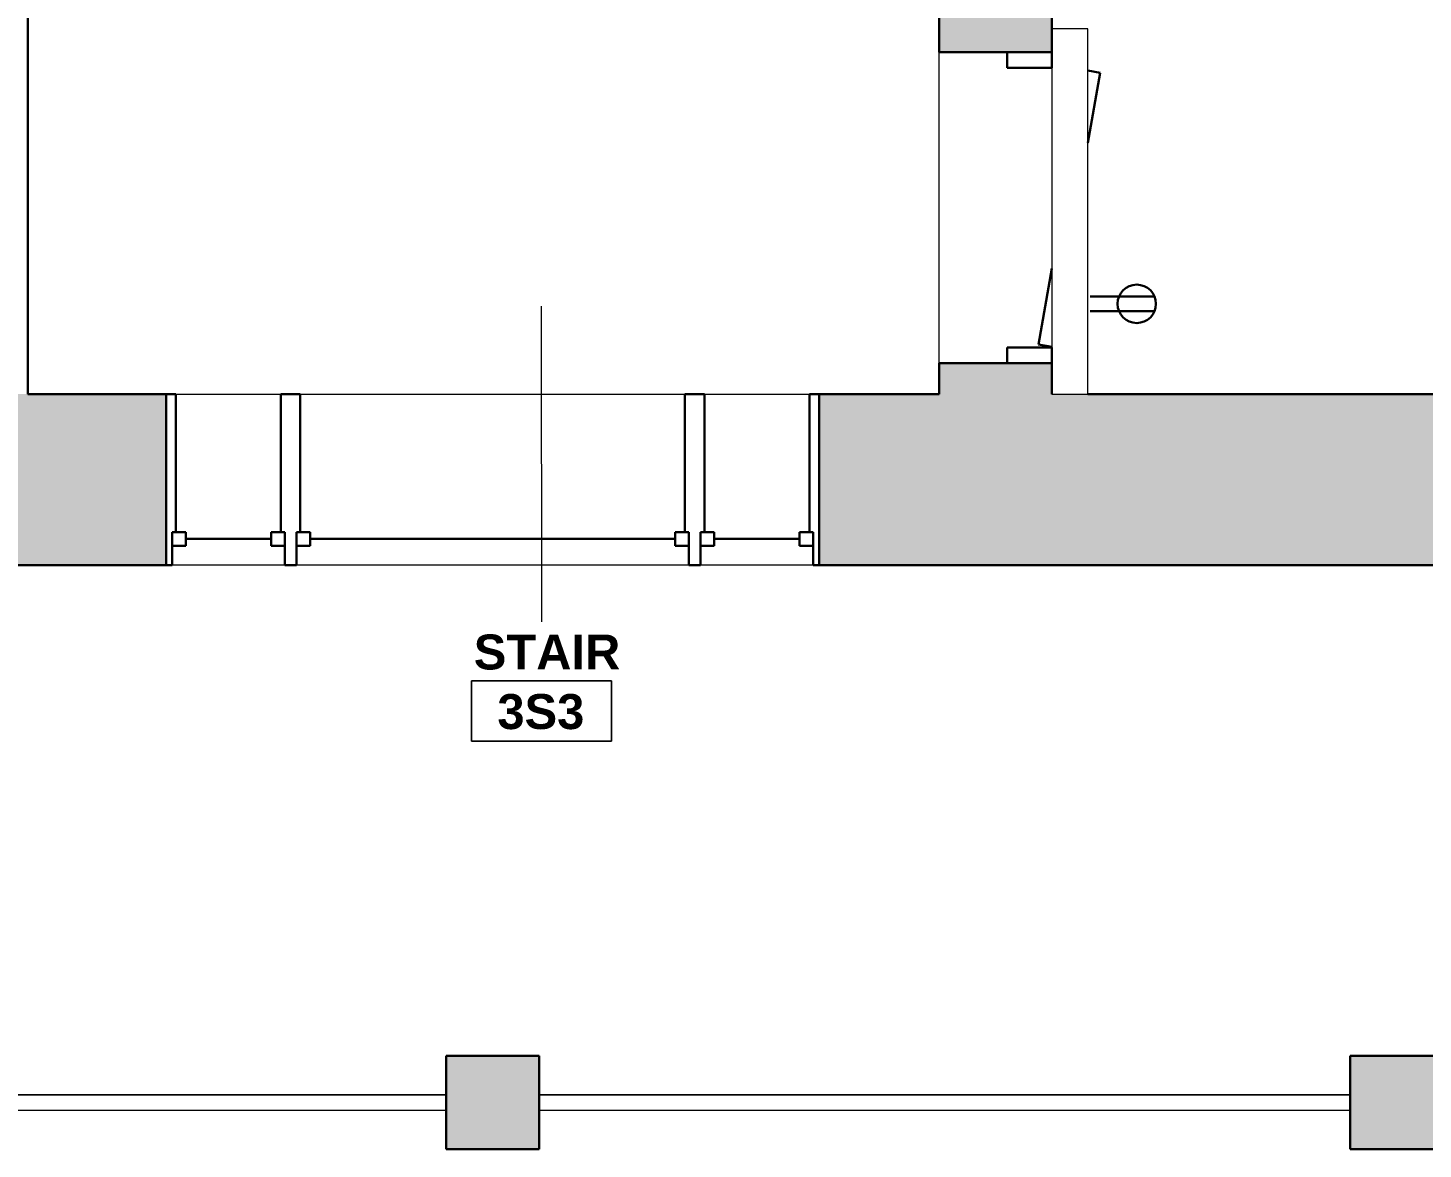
# Model space of a CAD drawing. Header units: inches. Extents: x -1176 to 1482, y -2527 to 978.
# Drawn here: x -344.8 to -165.3, y 9.3 to 153.6 of the extents above; entities that cross this region are included whole.
import ezdxf

# ---------------------------------------------------------------- set-up
doc = ezdxf.new("R2010")
doc.units = ezdxf.units.IN
doc.header["$MEASUREMENT"] = 0
for name, color, linetype, lineweight in [('A-ANNO-NOTE', 131, 'Continuous', 40), ('A-AREA-IDEN', 2, 'Continuous', 9), ('A-COLS', 52, 'Continuous', 18), ('A-DOOR', 31, 'Continuous', 18), ('A-DOOR-FRAM', 31, 'Continuous', 30), ('A-FLOR', 192, 'Continuous', 18), ('A-FLOR-HRAL', 11, 'Continuous', 18), ('A-GLAZ', 151, 'Continuous', 18), ('A-WALL', 113, 'Continuous', 18), ('A-WALL-PATT', 111, 'Continuous', 18)]:
    doc.layers.add(name, color=color, linetype=linetype, lineweight=lineweight)
doc.styles.add('Swis721 Lt BT_B', font='', dxfattribs={"height": 4.5})
doc.styles.get('Swis721 Lt BT_B').set_extended_font_data('Swis721 Lt BT', bold=True)

# ---------------------------------------------------------------- blocks, each defined once
blk = doc.blocks.new('Top Rail Type - Top Rail_Internal_-6920639-3rd Floor Power _ Signal')
at = {"layer": 'A-FLOR-HRAL', "lineweight": 9}
for p, q in [((-395.34, 16.3), (-291.02, 16.3)), ((-279.02, 16.3), (-174.7, 16.3)), ((-291.02, 14.3), (-395.34, 14.3)), ((-174.7, 14.3), (-279.02, 14.3))]:
    blk.add_line(p, q, dxfattribs=at)
blk = doc.blocks.new('Top Rail Type - Top Rail_Internal_-V6-3rd Floor Power _ Signal')
at = {"layer": 'A-FLOR-HRAL', "lineweight": 9}
for p, q in [((-291.02, 16.3), (-395.34, 16.3)), ((-174.7, 16.3), (-279.02, 16.3)), ((-291.02, 14.3), (-395.34, 14.3)), ((-174.7, 14.3), (-279.02, 14.3))]:
    blk.add_line(p, q, dxfattribs=at)
blk = doc.blocks.new('Double Hung - side window 4_ 4_ x 5_ 6_-6975700-3rd Floor Power _ Signal')
at = {"layer": 'A-GLAZ', "color": 8, "lineweight": 30}
for p, q in [((-26, 11), (-25.25, 11)), ((-25.25, 6.75), (-25.25, 11)), ((25.25, 6.75), (25.25, 11)), ((26, 11), (25.25, 11)), ((-25.25, 8.5), (-25.25, 6.75)), ((-25.25, 8.5), (-23.5, 8.5)), ((-23.5, 8.5), (-23.5, 6.75)), ((-23.5, 7.625), (23.5, 7.625)), ((23.5, 8.5), (23.5, 6.75)), ((25.25, 8.5), (23.5, 8.5)), ((25.25, 8.5), (25.25, 6.75)), ((-25.25, 6.75), (-23.5, 6.75)), ((-25.25, 6.75), (-24.75, 6.75)), ((-24.75, -11), (-24.75, 6.75)), ((25.25, 6.75), (23.5, 6.75)), ((24.75, 6.75), (25.25, 6.75)), ((24.75, 6.75), (24.75, -11)), ((-24.75, -11), (-26, -11)), ((24.75, -11), (26, -11))]:
    blk.add_line(p, q, dxfattribs=at)
blk = doc.blocks.new('Double Hung - 16_ x  5_ 6_-6975701-3rd Floor Power _ Signal')
at = {"layer": 'A-GLAZ', "color": 8, "lineweight": 30}
for p, q in [((-6.75, 11), (-8, 11)), ((-6.75, 11), (-6.75, -6.75)), ((6.75, 11), (8, 11)), ((6.75, -6.75), (6.75, 11)), ((-7.25, -6.75), (-5.5, -6.75)), ((-7.25, -8.5), (-7.25, -6.75)), ((-7.25, -6.75), (-6.75, -6.75)), ((-7.25, -6.75), (-7.25, -11)), ((-5.5, -8.5), (-5.5, -6.75)), ((5.5, -8.5), (5.5, -6.75)), ((7.25, -6.75), (5.5, -6.75)), ((6.75, -6.75), (7.25, -6.75)), ((7.25, -8.5), (7.25, -6.75)), ((7.25, -6.75), (7.25, -11)), ((-7.25, -8.5), (-5.5, -8.5)), ((-5.5, -7.625), (5.5, -7.625)), ((7.25, -8.5), (5.5, -8.5)), ((-8, -11), (-7.25, -11)), ((8, -11), (7.25, -11))]:
    blk.add_line(p, q, dxfattribs=at)
blk = doc.blocks.new('Single Flush - D2 3_ X 8_-8252916-3rd Floor Power _ Signal')
at = {"layer": 'A-DOOR', "color": 8, "lineweight": 30}
for p, q in [((-17.36, 13.47), (-17.64, 11.88)), ((-8.32, 11.88), (-17.36, 13.47)), ((7.83, 7.25), (17.6, 5.53)), ((17.6, 5.53), (17.91, 7.25))]:
    blk.add_line(p, q, dxfattribs=at)
at = {"layer": 'A-DOOR', "lineweight": 9}
for start, end in [(170, 172.572), (179.9995, 180.5)]:
    blk.add_arc((17.91, 7.25), 35.81, start, end, dxfattribs=at)
at = {"layer": 'A-DOOR-FRAM', "color": 8}
for p, q in [((-20, 1.5), (-20, 7.25)), ((-20, 7.25), (-18, 7.25)), ((-18, 1.5), (-18, 7.25)), ((18, 1.5), (18, 7.25)), ((18, 7.25), (20, 7.25)), ((20, 1.5), (20, 7.25)), ((-20, 1.5), (-18, 1.5)), ((18, 1.5), (20, 1.5))]:
    blk.add_line(p, q, dxfattribs=at)
blk = doc.blocks.new('Room Tag - Room Name and Number-3379422-3rd Floor Power _ Signal')
at = {"layer": 'A-AREA-IDEN'}
for p, q in [((-0.1881, -0.1636), (-0.1881, -0.0018)), ((-0.1881, -0.0018), (0.1869, -0.0018)), ((0.1869, -0.0018), (-0.1881, -0.0018)), ((-0.1881, -0.0018), (-0.1881, -0.1636)), ((0.1869, -0.0018), (0.1869, -0.1636)), ((0.1869, -0.1636), (0.1869, -0.0018)), ((0.1869, -0.1636), (-0.1881, -0.1636)), ((-0.1881, -0.1636), (0.1869, -0.1636))]:
    blk.add_line(p, q, dxfattribs=at)

msp = doc.modelspace()

# ---------------------------------------------------------------- hatches: boundary and pattern name
at = {"layer": 'A-COLS'}
for points in [[(-279.02, 9.32), (-279.02, 21.32), (-291.02, 21.32), (-291.02, 9.32)], [(-162.7, 9.32), (-162.7, 21.32), (-174.7, 21.32), (-174.7, 9.32)]]:
    msp.add_hatch(color=250, dxfattribs=at).paths.add_polyline_path(points, flags=0)
at = {"layer": 'A-WALL-PATT', "lineweight": 9}
h = msp.add_hatch(color=7, dxfattribs=at)
h.paths.add_polyline_path([(-213.07, 106.47), (-213.07, 110.47), (-227.57, 110.47), (-227.57, 106.47), (-217.62, 106.47)], flags=0)
h.paths.add_polyline_path([(-217.62, 150.47), (-213.07, 150.47), (-213.07, 283.16), (-227.57, 283.16), (-227.57, 150.47)], flags=0)
h.paths.add_polyline_path([(-227.05, 290.89), (-213.07, 290.89), (-213.07, 306.23), (-227.57, 306.23), (-227.57, 290.89)], flags=0)
h.paths.add_polyline_path([(-217.62, 346.23), (-213.07, 346.23), (-213.07, 350.23), (-227.57, 350.23), (-227.57, 346.23)], flags=0)
h = msp.add_hatch(color=7, dxfattribs=at)
h.paths.add_polyline_path([(1.72, 84.47), (1.72, 106.47), (-51.02, 106.47), (-51.02, 84.47), (-34.34, 84.47)], flags=0)
h.paths.add_polyline_path([(-135.02, 84.47), (-135.02, 106.47), (-243.02, 106.47), (-243.02, 84.47), (-217.62, 84.47)], flags=0)
h.paths.add_polyline_path([(-327.02, 84.47), (-327.02, 106.47), (-421.72, 106.47), (-421.72, 84.47), (-355.09, 84.47)], flags=0)
h.paths.add_polyline_path([(-493.72, 84.47), (-493.72, 106.47), (-570.07, 106.47), (-570.07, 84.47)], flags=0)

# ---------------------------------------------------------------- linework, layer by layer
at = {"layer": 'A-ANNO-NOTE', "lineweight": 30}
for p, q in [((-208.12, 119.05), (-199.86, 119.05)), ((-208.12, 117.13), (-199.86, 117.13))]:
    msp.add_line(p, q, dxfattribs=at)
msp.add_circle((-202.14, 118.09), 2.47, dxfattribs=at)
at = {"layer": 'A-AREA-IDEN'}
msp.add_line((-278.76, 117.79), (-278.74, 77.16), dxfattribs=at)
at = {"layer": 'A-COLS', "color": 8, "lineweight": 30}
for p, q in [((-279.02, 21.32), (-291.02, 21.32)), ((-291.02, 21.32), (-291.02, 9.32)), ((-279.02, 9.32), (-279.02, 21.32)), ((-162.7, 21.32), (-174.7, 21.32)), ((-174.7, 21.32), (-174.7, 9.32)), ((-291.02, 9.32), (-279.02, 9.32)), ((-174.7, 9.32), (-162.7, 9.32))]:
    msp.add_line(p, q, dxfattribs=at)
at = {"layer": 'A-FLOR'}
msp.add_line((-227.57, 110.47), (-227.57, 150.47), dxfattribs=at)
at = {"layer": 'A-WALL', "color": 8, "lineweight": 30}
for p, q in [((-344.82, 106.47), (-344.82, 290.32)), ((-227.57, 283.16), (-227.57, 150.47)), ((-213.07, 150.47), (-213.07, 283.16)), ((-227.57, 150.47), (-213.07, 150.47)), ((-227.57, 110.47), (-227.57, 106.47)), ((-213.07, 110.47), (-227.57, 110.47)), ((-213.07, 106.47), (-213.07, 110.47)), ((-327.02, 106.47), (-344.82, 106.47)), ((-327.02, 84.47), (-327.02, 106.47)), ((-227.57, 106.47), (-243.02, 106.47)), ((-243.02, 106.47), (-243.02, 84.47)), ((-135.02, 106.47), (-208.45, 106.47)), ((-421.72, 84.47), (-327.02, 84.47)), ((-243.02, 84.47), (-135.02, 84.47))]:
    msp.add_line(p, q, dxfattribs=at)
at = {"layer": 'A-WALL'}
for p, q in [((-208.45, 153.47), (-213.07, 153.47)), ((-208.45, 106.47), (-208.45, 153.47)), ((-213.07, 150.47), (-213.07, 110.47)), ((-213.07, 106.47), (-208.45, 106.47))]:
    msp.add_line(p, q, dxfattribs=at)
at = {"layer": 'A-WALL', "lineweight": 9}
for p, q in [((-327.02, 106.47), (-243.02, 106.47)), ((-243.02, 84.47), (-327.02, 84.47))]:
    msp.add_line(p, q, dxfattribs=at)

# ---------------------------------------------------------------- block references
at = {"layer": 'A-AREA-IDEN', "xscale": 47.99999999999997, "yscale": 47.99999999999997, "zscale": 47.99999999999997}
msp.add_blockref('Room Tag - Room Name and Number-3379422-3rd Floor Power _ Signal', (-278.71, 69.68), dxfattribs=at)
at = {"layer": 'A-DOOR', "rotation": 269.9999999999999}
msp.add_blockref('Single Flush - D2 3_ X 8_-8252916-3rd Floor Power _ Signal', (-220.32, 130.47), dxfattribs=at)
at = {"layer": 'A-FLOR-HRAL', "lineweight": 9}
for name in ['Top Rail Type - Top Rail_Internal_-6920639-3rd Floor Power _ Signal', 'Top Rail Type - Top Rail_Internal_-V6-3rd Floor Power _ Signal']:
    msp.add_blockref(name, (0, 0), dxfattribs=at)
at = {"layer": 'A-GLAZ'}
for p in [(-319.02, 95.47), (-251.02, 95.47)]:
    msp.add_blockref('Double Hung - 16_ x  5_ 6_-6975701-3rd Floor Power _ Signal', p, dxfattribs=at)
at = {"layer": 'A-GLAZ', "rotation": 180}
msp.add_blockref('Double Hung - side window 4_ 4_ x 5_ 6_-6975700-3rd Floor Power _ Signal', (-285.02, 95.47), dxfattribs=at)

# ---------------------------------------------------------------- texts
at = {"layer": 'A-AREA-IDEN', "char_height": 4.5, "attachment_point": 1, "style": 'Swis721 Lt BT_B'}
for s, insert, width in [('STAIR', (-287.45, 75.54), 21.0585), ('3S3', (-284.41, 67.88), 13.332)]:
    msp.add_mtext(s, dxfattribs=dict(at, insert=insert, width=width))

doc.saveas('drawing.dxf')
